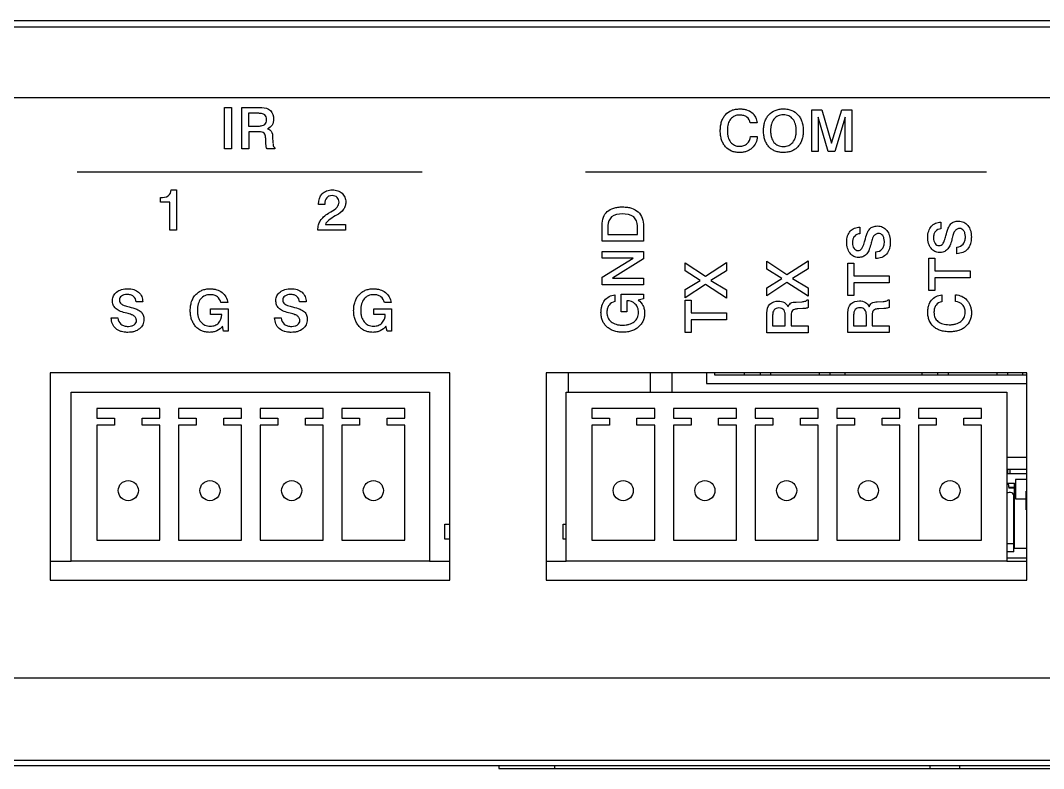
# Model space of a CAD drawing. Header units: inches. Extents: x 0 to 22, y 0 to 17.
# Drawn here: x 16.222 to 17.95, y 8.147 to 9.41 of the extents above; entities that cross this region are included whole.
import ezdxf

# ---------------------------------------------------------------- set-up
doc = ezdxf.new("R2010")
doc.units = ezdxf.units.IN
doc.header["$LTSCALE"] = 1.21
doc.header["$MEASUREMENT"] = 0
doc.layers.get('0').update_dxf_attribs({"linetype": 'CONTINUOUS'})
doc.layers.add('3_ALL_AXES', color=7, linetype='CONTINUOUS')
doc.layers.add('7_ALL_FEATURES', color=7, linetype='CONTINUOUS')

msp = doc.modelspace()

# ---------------------------------------------------------------- linework, layer by layer
at = {"color": 7, "linetype": 'Continuous'}
for p, q in [((14.0199, 9.4098), (19.0399, 9.4098)), ((14.0189, 9.2798), (19.0409, 9.2798)), ((16.2722, 8.8147), (16.2722, 8.4647)), ((16.9472, 8.8147), (16.2722, 8.8147)), ((16.9472, 8.4647), (16.9472, 8.8147)), ((17.9216, 8.8147), (17.1096, 8.8147)), ((17.1096, 8.8147), (17.1096, 8.4647)), ((17.1468, 8.8147), (17.1468, 8.7822)), ((17.2858, 8.7822), (17.2858, 8.8147)), ((17.3219, 8.8147), (17.3219, 8.7822)), ((17.3804, 8.8147), (17.3804, 8.7968)), ((17.3944, 8.8108), (17.3944, 8.8147)), ((17.4448, 8.8108), (17.4448, 8.8147)), ((17.471, 8.8147), (17.471, 8.8108)), ((17.4887, 8.8147), (17.4887, 8.8108)), ((17.571, 8.8147), (17.571, 8.8108)), ((17.5887, 8.8147), (17.5887, 8.8108)), ((17.6149, 8.8108), (17.6149, 8.8147)), ((17.7448, 8.8108), (17.7448, 8.8147)), ((17.771, 8.8147), (17.771, 8.8108)), ((17.7887, 8.8147), (17.7887, 8.8108)), ((17.871, 8.8147), (17.871, 8.8108)), ((17.8887, 8.8147), (17.8887, 8.8108)), ((17.9149, 8.8108), (17.9149, 8.8147)), ((17.9216, 8.4647), (17.9216, 8.8147)), ((17.3804, 8.7968), (17.9216, 8.7968)), ((17.9215, 8.8108), (17.3944, 8.8108)), ((17.8876, 8.6523), (17.9216, 8.6523)), ((17.9216, 8.6444), (17.8889, 8.6444)), ((17.8929, 8.6523), (17.8929, 8.6444)), ((17.8876, 8.6287), (17.9007, 8.6287)), ((17.9007, 8.5184), (17.9007, 8.6287)), ((17.9216, 8.6346), (17.9027, 8.6346)), ((17.9027, 8.6346), (17.9027, 8.6019)), ((17.8909, 8.6219), (17.8912, 8.6208)), ((17.8912, 8.6208), (17.9007, 8.6208)), ((17.8938, 8.6129), (17.8919, 8.6129)), ((17.8998, 8.5125), (17.8998, 8.607)), ((17.9207, 8.6149), (17.9216, 8.6149)), ((17.9207, 8.5834), (17.9207, 8.6149)), ((17.8998, 8.5991), (17.9007, 8.5991)), ((17.9027, 8.6019), (17.9207, 8.6019)), ((17.9207, 8.5834), (17.9216, 8.5834)), ((16.9384, 8.5593), (16.9472, 8.5593)), ((16.9384, 8.5343), (16.9384, 8.5593)), ((17.1384, 8.5593), (17.1435, 8.5593)), ((17.1384, 8.5343), (17.1384, 8.5593)), ((16.9472, 8.5343), (16.9384, 8.5343)), ((17.1435, 8.5343), (17.1384, 8.5343)), ((17.8998, 8.5263), (17.8876, 8.5263)), ((17.8998, 8.5125), (17.8876, 8.5125)), ((17.8876, 8.5023), (17.9216, 8.5023)), ((17.9214, 8.5184), (17.9007, 8.5184)), ((16.2722, 8.4968), (16.3075, 8.4968)), ((16.9127, 8.4968), (16.9472, 8.4968)), ((17.1096, 8.4968), (17.1435, 8.4968)), ((17.8876, 8.4968), (17.9216, 8.4968)), ((16.2722, 8.4647), (16.9472, 8.4647)), ((17.1096, 8.4647), (17.9216, 8.4647)), ((14.5639, 8.2998), (18.4959, 8.2998)), ((14.7444, 8.161), (18.3153, 8.161)), ((14.745, 8.1518), (18.3147, 8.1518)), ((17.0299, 8.1518), (17.0299, 8.1468)), ((17.0299, 8.1468), (18.1019, 8.1468)), ((17.7579, 8.1518), (17.7579, 8.1468))]:
    msp.add_line(p, q, dxfattribs=at)
at = {"color": 9, "linetype": 'Continuous'}
for p, q in [((14.4133, 9.399), (18.6464, 9.399)), ((17.8889, 8.6523), (17.8889, 8.6444)), ((17.8909, 8.6219), (17.9007, 8.6219)), ((17.1239, 8.1518), (17.1239, 8.1468)), ((17.8079, 8.1518), (17.8079, 8.1468))]:
    msp.add_line(p, q, dxfattribs=at)
at = {"color": 2, "linetype": 'Continuous'}
for p, q in [((16.5665, 9.1929), (16.5665, 9.2628)), ((16.5665, 9.2628), (16.5782, 9.2628)), ((16.5782, 9.2628), (16.5782, 9.1929)), ((16.5958, 9.1929), (16.5958, 9.2628)), ((16.5958, 9.2628), (16.6259, 9.2628)), ((16.6259, 9.2628), (16.6296, 9.2627)), ((16.6072, 9.253), (16.6072, 9.2315)), ((16.6242, 9.253), (16.6072, 9.253)), ((17.5582, 9.2587), (17.5751, 9.2587)), ((17.5582, 9.1887), (17.5582, 9.2587)), ((17.569, 9.2465), (17.569, 9.1887)), ((17.5861, 9.1887), (17.569, 9.2465)), ((17.5751, 9.2587), (17.5919, 9.2027)), ((17.5919, 9.2027), (17.609, 9.2587)), ((17.6148, 9.2465), (17.5975, 9.1887)), ((17.609, 9.2587), (17.6259, 9.2587)), ((17.6148, 9.1887), (17.6148, 9.2465)), ((17.6259, 9.2587), (17.6259, 9.1887)), ((16.6072, 9.2315), (16.6239, 9.2315)), ((17.4659, 9.2368), (17.4545, 9.2368)), ((16.6073, 9.2217), (16.6073, 9.1929)), ((16.6249, 9.2217), (16.6073, 9.2217)), ((16.6477, 9.2131), (16.6483, 9.203)), ((17.4549, 9.2138), (17.4662, 9.2138)), ((16.6364, 9.2021), (16.636, 9.2105)), ((16.6512, 9.195), (16.6512, 9.1929)), ((16.5782, 9.1929), (16.5665, 9.1929)), ((16.6073, 9.1929), (16.5958, 9.1929)), ((16.6512, 9.1929), (16.6382, 9.1929)), ((17.569, 9.1887), (17.5582, 9.1887)), ((17.5975, 9.1887), (17.5861, 9.1887)), ((17.6259, 9.1887), (17.6148, 9.1887)), ((16.3175, 9.1545), (16.9003, 9.1545)), ((17.1764, 9.1545), (17.8533, 9.1545)), ((16.4582, 9.1031), (16.4582, 9.111)), ((16.4766, 9.1237), (16.4851, 9.1237)), ((16.4851, 9.1237), (16.4851, 9.0557)), ((16.4742, 9.1031), (16.4582, 9.1031)), ((16.4742, 9.0557), (16.4742, 9.1031)), ((16.7254, 9.0993), (16.7254, 9.0997)), ((16.7359, 9.0993), (16.7254, 9.0993)), ((16.7359, 9.1003), (16.7359, 9.0993)), ((16.7422, 9.0843), (16.7461, 9.0866)), ((16.7554, 9.0808), (16.7535, 9.0798)), ((16.4851, 9.0557), (16.4742, 9.0557)), ((16.771, 9.0557), (16.7241, 9.0557)), ((16.7369, 9.0655), (16.771, 9.0655)), ((16.771, 9.0655), (16.771, 9.0557)), ((17.2042, 9.0371), (17.2042, 9.0641)), ((17.2141, 9.0637), (17.2141, 9.0486)), ((17.2638, 9.0486), (17.2638, 9.0628)), ((17.2741, 9.0622), (17.2741, 9.0371)), ((17.6397, 9.0608), (17.6397, 9.0498)), ((17.7766, 9.0691), (17.7766, 9.0581)), ((17.2141, 9.0486), (17.2638, 9.0486)), ((17.2741, 9.0371), (17.2042, 9.0371)), ((17.6588, 9.0342), (17.658, 9.0311)), ((17.8036, 9.016), (17.8036, 9.0273)), ((17.2042, 9.0199), (17.2741, 9.0199)), ((17.2042, 9.0086), (17.2042, 9.0199)), ((17.2042, 8.9761), (17.2565, 9.0086)), ((17.2565, 9.0086), (17.2042, 9.0086)), ((17.2741, 9.0076), (17.2218, 8.9749)), ((17.2741, 9.0199), (17.2741, 9.0076)), ((17.4824, 9.0035), (17.5164, 8.981)), ((17.4824, 8.99), (17.4824, 9.0035)), ((17.5164, 8.981), (17.5523, 9.0042)), ((17.5523, 9.0042), (17.5523, 8.9904)), ((17.6667, 9.0077), (17.6667, 9.019)), ((17.7561, 9.0084), (17.7664, 9.0084)), ((17.7561, 8.9537), (17.7561, 9.0084)), ((17.7664, 9.0084), (17.7664, 8.9869)), ((17.3445, 9.0003), (17.3786, 8.9778)), ((17.3445, 8.9868), (17.3445, 9.0003)), ((17.3698, 8.971), (17.3445, 8.9868)), ((17.3786, 8.9778), (17.4145, 9.001)), ((17.4145, 8.9872), (17.3879, 8.9708)), ((17.4145, 9.001), (17.4145, 8.9872)), ((17.5077, 8.9742), (17.4824, 8.99)), ((17.5523, 8.9904), (17.5258, 8.974)), ((17.6193, 9.0001), (17.6295, 9.0001)), ((17.6193, 8.9454), (17.6193, 9.0001)), ((17.6295, 9.0001), (17.6295, 8.9786)), ((17.7664, 8.9869), (17.8261, 8.9869)), ((17.8261, 8.9869), (17.8261, 8.9753)), ((17.2042, 8.9637), (17.2042, 8.9761)), ((17.2218, 8.9749), (17.2741, 8.9749)), ((17.2741, 8.9749), (17.2741, 8.9637)), ((17.3445, 8.9554), (17.3698, 8.971)), ((17.3879, 8.9708), (17.4145, 8.9549)), ((17.4824, 8.9586), (17.5077, 8.9742)), ((17.5258, 8.974), (17.5523, 8.9581)), ((17.6295, 8.9786), (17.6892, 8.9786)), ((17.6892, 8.9786), (17.6892, 8.967)), ((17.8261, 8.9753), (17.7664, 8.9753)), ((17.7664, 8.9753), (17.7664, 8.9537)), ((17.2741, 8.9637), (17.2042, 8.9637)), ((17.3787, 8.9639), (17.3445, 8.9417)), ((17.3445, 8.9417), (17.3445, 8.9554)), ((17.4145, 8.9411), (17.3787, 8.9639)), ((17.4145, 8.9549), (17.4145, 8.9411)), ((17.5165, 8.9671), (17.4824, 8.9448)), ((17.4824, 8.9448), (17.4824, 8.9586)), ((17.5523, 8.9443), (17.5165, 8.9671)), ((17.5523, 8.9581), (17.5523, 8.9443)), ((17.6892, 8.967), (17.6295, 8.967)), ((17.6295, 8.967), (17.6295, 8.9454)), ((17.7664, 8.9537), (17.7561, 8.9537)), ((16.4283, 8.9345), (16.4172, 8.9345)), ((16.7043, 8.9345), (16.6932, 8.9345)), ((17.2256, 8.9467), (17.2256, 8.9351)), ((17.2364, 8.9475), (17.2741, 8.9475)), ((17.2364, 8.9176), (17.2364, 8.9475)), ((17.246, 8.9367), (17.246, 8.9176)), ((17.2741, 8.9398), (17.2653, 8.9378)), ((17.2741, 8.9475), (17.2741, 8.9398)), ((17.3445, 8.9377), (17.3548, 8.9377)), ((17.3445, 8.883), (17.3445, 8.9377)), ((17.3548, 8.9377), (17.3548, 8.9162)), ((17.5322, 8.9344), (17.5422, 8.935)), ((17.5503, 8.9379), (17.5523, 8.9379)), ((17.5523, 8.9379), (17.5523, 8.9249)), ((17.6295, 8.9454), (17.6193, 8.9454)), ((17.6691, 8.9347), (17.6791, 8.9354)), ((17.6872, 8.9383), (17.6892, 8.9383)), ((17.6892, 8.9383), (17.6892, 8.9252)), ((17.778, 8.9463), (17.778, 8.9348)), ((17.801, 8.9352), (17.801, 8.9466)), ((16.5428, 8.9131), (16.5428, 8.9228)), ((16.5428, 8.9228), (16.5727, 8.9228)), ((16.5719, 8.9336), (16.5603, 8.9336)), ((16.5727, 8.9228), (16.5727, 8.885)), ((16.8188, 8.9228), (16.8487, 8.9228)), ((16.8188, 8.9131), (16.8188, 8.9228)), ((16.8479, 8.9336), (16.8364, 8.9336)), ((16.8487, 8.9228), (16.8487, 8.885)), ((17.246, 8.9176), (17.2364, 8.9176)), ((17.5431, 8.9232), (17.5347, 8.9228)), ((17.68, 8.9235), (17.6716, 8.9231)), ((16.3751, 8.9075), (16.3864, 8.9075)), ((16.4016, 8.9155), (16.3986, 8.9162)), ((16.562, 8.9131), (16.5428, 8.9131)), ((16.6511, 8.9075), (16.6624, 8.9075)), ((16.6776, 8.9155), (16.6746, 8.9162)), ((16.838, 8.9131), (16.8188, 8.9131)), ((17.3548, 8.9162), (17.4145, 8.9162)), ((17.4145, 8.9046), (17.3548, 8.9046)), ((17.3548, 8.9046), (17.3548, 8.883)), ((17.4145, 8.9162), (17.4145, 8.9046)), ((17.4824, 8.9127), (17.4825, 8.9163)), ((17.4824, 8.8825), (17.4824, 8.9127)), ((17.4922, 8.9109), (17.4922, 8.894)), ((17.5137, 8.894), (17.5137, 8.9106)), ((17.5235, 8.9117), (17.5235, 8.8941)), ((17.6193, 8.913), (17.6194, 8.9167)), ((17.6193, 8.8829), (17.6193, 8.913)), ((17.6291, 8.9112), (17.6291, 8.8943)), ((17.6506, 8.8943), (17.6506, 8.911)), ((17.6604, 8.912), (17.6604, 8.8944)), ((16.565, 8.885), (16.5631, 8.8939)), ((16.5727, 8.885), (16.565, 8.885)), ((16.841, 8.885), (16.8391, 8.8939)), ((16.8487, 8.885), (16.841, 8.885)), ((17.3548, 8.883), (17.3445, 8.883)), ((17.5523, 8.8825), (17.4824, 8.8825)), ((17.4922, 8.894), (17.5137, 8.894)), ((17.5235, 8.8941), (17.5523, 8.8941)), ((17.5523, 8.8941), (17.5523, 8.8825)), ((17.6892, 8.8829), (17.6193, 8.8829)), ((17.6291, 8.8943), (17.6506, 8.8943)), ((17.6604, 8.8944), (17.6892, 8.8944)), ((17.6892, 8.8944), (17.6892, 8.8829))]:
    msp.add_line(p, q, dxfattribs=at)
msp.add_arc((17.9226, 9.0096), 0.1312, 165.4772, 166.8655, dxfattribs=at)
at = {"color": 7, "linetype": 'Continuous'}
for centre, radius, start, end in [((18.0571, 8.6488), 0.1683, 186.8529, 189.1906), ((17.8919, 8.607), 0.00591, 90, 137.0956), ((17.8938, 8.607), 0.00591, 0, 90)]:
    msp.add_arc(centre, radius, start, end, dxfattribs=at)
at = {"color": 2, "linetype": 'Continuous'}
for points, knots in [([(16.6296, 9.2627), (16.6347, 9.2627), (16.646, 9.2596), (16.6493, 9.2483), (16.6493, 9.2433)], [0, 0, 0, 0, 0.503546, 1, 1, 1, 1]), ([(16.6239, 9.2315), (16.626, 9.2315), (16.6296, 9.2318), (16.6345, 9.2336), (16.6372, 9.2376), (16.6377, 9.2423), (16.6372, 9.247), (16.6346, 9.251), (16.6298, 9.2528), (16.6262, 9.253), (16.6242, 9.253)], [0, 0, 0, 0, 0.158815, 0.275344, 0.379153, 0.505382, 0.628621, 0.729987, 0.844271, 1, 1, 1, 1]), ([(17.404, 9.2269), (17.4041, 9.2286), (17.4044, 9.2327), (17.4058, 9.239), (17.4086, 9.2454), (17.4136, 9.2526), (17.4211, 9.2578), (17.4298, 9.2601), (17.4365, 9.2606), (17.4428, 9.2602), (17.4499, 9.2587), (17.4607, 9.2534), (17.4654, 9.2432), (17.4659, 9.2368)], [0, 0, 0, 0, 0.052649, 0.131955, 0.205169, 0.275266, 0.411163, 0.483178, 0.561949, 0.626098, 0.684969, 0.792982, 1, 1, 1, 1]), ([(17.4545, 9.2368), (17.4539, 9.2405), (17.4508, 9.2462), (17.4433, 9.2496), (17.4375, 9.2503), (17.4321, 9.2498), (17.4265, 9.2482), (17.4205, 9.2435), (17.4172, 9.2364), (17.416, 9.2298), (17.4157, 9.2241), (17.4159, 9.2194), (17.4163, 9.2168), (17.4164, 9.2161)], [0, 0, 0, 0, 0.161615, 0.246813, 0.344697, 0.412593, 0.474861, 0.594464, 0.725637, 0.80077, 0.884613, 0.96937, 1, 1, 1, 1]), ([(17.509, 9.1868), (17.507, 9.1869), (17.5028, 9.1873), (17.4965, 9.189), (17.4906, 9.1921), (17.4857, 9.1965), (17.4817, 9.2019), (17.4789, 9.2084), (17.4772, 9.2157), (17.4768, 9.2236), (17.4772, 9.2315), (17.4789, 9.2389), (17.4817, 9.2453), (17.4869, 9.2525), (17.4945, 9.2577), (17.5033, 9.2601), (17.508, 9.2605), (17.5105, 9.2605)], [0, 0, 0, 0, 0.053414, 0.114742, 0.17324, 0.231894, 0.291759, 0.353738, 0.420369, 0.493701, 0.567034, 0.633665, 0.695644, 0.755509, 0.871899, 0.933267, 1, 1, 1, 1]), ([(17.5105, 9.2504), (17.5089, 9.2504), (17.5057, 9.2501), (17.5, 9.2483), (17.4938, 9.2435), (17.4903, 9.2362), (17.489, 9.2294), (17.4887, 9.2236), (17.489, 9.2179), (17.4903, 9.211), (17.4938, 9.2038), (17.5, 9.1989), (17.5058, 9.1972), (17.5092, 9.1969), (17.5111, 9.1969), (17.5115, 9.1969)], [0, 0, 0, 0, 0.061834, 0.118968, 0.228718, 0.349358, 0.417818, 0.493882, 0.569724, 0.638053, 0.758779, 0.869124, 0.92601, 0.98771, 1, 1, 1, 1]), ([(17.5105, 9.2605), (17.513, 9.2605), (17.5177, 9.2601), (17.5265, 9.2577), (17.534, 9.2525), (17.5392, 9.2453), (17.542, 9.2389), (17.5437, 9.2315), (17.5442, 9.2236), (17.5437, 9.2157), (17.542, 9.2084), (17.5392, 9.202), (17.5352, 9.1965), (17.5303, 9.1921), (17.5244, 9.189), (17.5177, 9.1872), (17.5125, 9.1868), (17.5095, 9.1868), (17.509, 9.1868)], [0, 0, 0, 0, 0.064885, 0.124595, 0.238138, 0.296511, 0.35691, 0.421781, 0.493123, 0.564465, 0.629337, 0.689736, 0.748108, 0.805387, 0.862391, 0.922058, 0.986981, 1, 1, 1, 1]), ([(17.5115, 9.1969), (17.5127, 9.197), (17.5155, 9.1973), (17.521, 9.1989), (17.5271, 9.2038), (17.5306, 9.211), (17.5319, 9.2179), (17.5322, 9.2236), (17.5319, 9.2294), (17.5306, 9.2362), (17.5272, 9.2435), (17.521, 9.2483), (17.5152, 9.2501), (17.5121, 9.2504), (17.5105, 9.2504)], [0, 0, 0, 0, 0.05045, 0.108614, 0.221683, 0.345611, 0.415727, 0.493561, 0.57162, 0.641854, 0.765583, 0.878014, 0.936573, 1, 1, 1, 1]), ([(16.6493, 9.2433), (16.6493, 9.2398), (16.6479, 9.2328), (16.6423, 9.2282), (16.6393, 9.2271)], [0, 0, 0, 0, 0.522705, 1, 1, 1, 1]), ([(16.636, 9.2105), (16.6359, 9.2124), (16.6356, 9.2155), (16.6336, 9.2198), (16.6295, 9.2215), (16.6266, 9.2217), (16.6249, 9.2217)], [0, 0, 0, 0, 0.311177, 0.522919, 0.72534, 1, 1, 1, 1]), ([(16.6393, 9.2271), (16.6417, 9.2263), (16.6472, 9.2228), (16.6475, 9.2163), (16.6477, 9.2131)], [0, 0, 0, 0, 0.432163, 1, 1, 1, 1]), ([(17.4662, 9.2138), (17.4661, 9.2101), (17.4646, 9.2028), (17.4589, 9.1953), (17.453, 9.1909), (17.4478, 9.1885), (17.4421, 9.1871), (17.4358, 9.1866), (17.4292, 9.1872), (17.4207, 9.1896), (17.4135, 9.1948), (17.4085, 9.202), (17.4058, 9.2084), (17.4042, 9.2157), (17.4038, 9.222), (17.4039, 9.2258), (17.404, 9.2269)], [0, 0, 0, 0, 0.106985, 0.211091, 0.26509, 0.318961, 0.374803, 0.434516, 0.50323, 0.566584, 0.688292, 0.751737, 0.817919, 0.889387, 0.968181, 1, 1, 1, 1]), ([(17.4164, 9.2161), (17.4166, 9.215), (17.4176, 9.2109), (17.4206, 9.2043), (17.4265, 9.1993), (17.4321, 9.1976), (17.4363, 9.1972), (17.4402, 9.1975), (17.4446, 9.1986), (17.4515, 9.2026), (17.4545, 9.2094), (17.4549, 9.2138)], [0, 0, 0, 0, 0.056246, 0.222098, 0.371262, 0.446341, 0.527063, 0.591717, 0.652159, 0.768116, 1, 1, 1, 1]), ([(16.6382, 9.1929), (16.6376, 9.1939), (16.6366, 9.197), (16.6365, 9.2001), (16.6364, 9.2021)], [0, 0, 0, 0, 0.365917, 1, 1, 1, 1]), ([(16.6483, 9.2029), (16.6483, 9.202), (16.6486, 9.1992), (16.6495, 9.1959), (16.6512, 9.195)], [0, 0, 0, 0, 0.344063, 1, 1, 1, 1]), ([(16.4582, 9.111), (16.4628, 9.111), (16.4722, 9.1113), (16.4761, 9.12), (16.4766, 9.1237)], [0, 0, 0, 0, 0.552285, 1, 1, 1, 1]), ([(16.7254, 9.0997), (16.7254, 9.106), (16.7281, 9.116), (16.7376, 9.1219), (16.7437, 9.1234), (16.7486, 9.1238), (16.7534, 9.1235), (16.7592, 9.1221), (16.7653, 9.1185), (16.7703, 9.1115), (16.7712, 9.1059), (16.7712, 9.103)], [0, 0, 0, 0, 0.260547, 0.383099, 0.449277, 0.522007, 0.589326, 0.651494, 0.768112, 0.880655, 1, 1, 1, 1]), ([(16.7416, 9.1125), (16.7407, 9.1119), (16.7371, 9.1089), (16.7359, 9.1039), (16.7359, 9.1003)], [0, 0, 0, 0, 0.229783, 1, 1, 1, 1]), ([(16.7461, 9.0866), (16.7499, 9.0888), (16.7562, 9.0928), (16.7605, 9.1014), (16.7594, 9.1075), (16.7568, 9.1112), (16.7529, 9.1137), (16.748, 9.1144), (16.7441, 9.1138), (16.7421, 9.1128), (16.7416, 9.1125)], [0, 0, 0, 0, 0.280222, 0.469913, 0.566979, 0.65953, 0.753951, 0.855977, 0.966183, 1, 1, 1, 1]), ([(16.7712, 9.103), (16.7712, 9.1008), (16.7706, 9.0966), (16.7663, 9.0879), (16.76, 9.0835), (16.7554, 9.0808)], [0, 0, 0, 0, 0.2273, 0.44875, 1, 1, 1, 1]), ([(17.2042, 9.0641), (17.2042, 9.0687), (17.2052, 9.0773), (17.2124, 9.0882), (17.2221, 9.0929), (17.2311, 9.0947), (17.2389, 9.0951), (17.2467, 9.0946), (17.2558, 9.0927), (17.2656, 9.0874), (17.273, 9.0759), (17.2741, 9.0669), (17.2741, 9.0622)], [0, 0, 0, 0, 0.126985, 0.235371, 0.349976, 0.416944, 0.49268, 0.567172, 0.634019, 0.752784, 0.867895, 1, 1, 1, 1]), ([(16.7241, 9.056), (16.7241, 9.0588), (16.7247, 9.0644), (16.7279, 9.0722), (16.7341, 9.0788), (16.7392, 9.0824), (16.7422, 9.0843)], [0, 0, 0, 0, 0.244069, 0.464845, 0.704161, 1, 1, 1, 1]), ([(16.7535, 9.0798), (16.7495, 9.0774), (16.7434, 9.0736), (16.7378, 9.0681), (16.7369, 9.0655)], [0, 0, 0, 0, 0.629661, 1, 1, 1, 1]), ([(17.2383, 9.0831), (17.2321, 9.0831), (17.219, 9.0815), (17.2141, 9.0689), (17.2141, 9.0637)], [0, 0, 0, 0, 0.542937, 1, 1, 1, 1]), ([(17.2638, 9.0628), (17.2638, 9.0684), (17.2591, 9.082), (17.245, 9.0831), (17.2383, 9.0831)], [0, 0, 0, 0, 0.454049, 1, 1, 1, 1]), ([(17.6175, 9.0357), (17.6175, 9.0392), (17.6182, 9.0458), (17.6229, 9.0543), (17.6304, 9.0598), (17.6366, 9.0608), (17.6397, 9.0608)], [0, 0, 0, 0, 0.276392, 0.51978, 0.751925, 1, 1, 1, 1]), ([(17.648, 9.0379), (17.6491, 9.0422), (17.6511, 9.0492), (17.6554, 9.058), (17.662, 9.0622), (17.6683, 9.063), (17.6738, 9.0625), (17.6796, 9.0607), (17.6858, 9.0556), (17.6894, 9.0483), (17.6908, 9.0414), (17.6912, 9.0356), (17.6908, 9.0301), (17.6902, 9.0266), (17.6898, 9.0252)], [0, 0, 0, 0, 0.156605, 0.257236, 0.333426, 0.419511, 0.474683, 0.526546, 0.630814, 0.744581, 0.807302, 0.876017, 0.94806, 1, 1, 1, 1]), ([(17.7543, 9.044), (17.7543, 9.0474), (17.7551, 9.0541), (17.7598, 9.0626), (17.7673, 9.0681), (17.7735, 9.0691), (17.7766, 9.0691)], [0, 0, 0, 0, 0.276438, 0.519899, 0.752042, 1, 1, 1, 1]), ([(17.7766, 9.0581), (17.7732, 9.0579), (17.7677, 9.0554), (17.7644, 9.0486), (17.7637, 9.043), (17.7643, 9.0376), (17.7663, 9.0333), (17.7693, 9.0303), (17.7722, 9.0296), (17.7737, 9.0297), (17.774, 9.0297)], [0, 0, 0, 0, 0.255884, 0.390095, 0.544826, 0.674033, 0.787607, 0.887237, 0.979548, 1, 1, 1, 1]), ([(17.7849, 9.0462), (17.786, 9.0505), (17.788, 9.0575), (17.7923, 9.0663), (17.7989, 9.0705), (17.8052, 9.0713), (17.8107, 9.0708), (17.8165, 9.069), (17.8226, 9.0639), (17.8263, 9.0566), (17.8277, 9.0497), (17.828, 9.0439), (17.8277, 9.0384), (17.8271, 9.0349), (17.8267, 9.0335)], [0, 0, 0, 0, 0.156553, 0.25722, 0.333362, 0.419435, 0.474691, 0.526589, 0.630816, 0.744603, 0.807332, 0.876041, 0.948073, 1, 1, 1, 1]), ([(17.8074, 9.0585), (17.807, 9.0585), (17.8058, 9.0583), (17.804, 9.0575), (17.8021, 9.0563), (17.7997, 9.0542), (17.7975, 9.0494), (17.7963, 9.0452), (17.7956, 9.0425)], [0, 0, 0, 0, 0.063195, 0.164802, 0.272732, 0.378462, 0.616911, 1, 1, 1, 1]), ([(17.8036, 9.0273), (17.8075, 9.0275), (17.8138, 9.0303), (17.8169, 9.0369), (17.8178, 9.0413), (17.818, 9.0455), (17.8175, 9.0503), (17.8154, 9.0547), (17.8121, 9.0579), (17.8091, 9.0586), (17.8076, 9.0585), (17.8074, 9.0585)], [0, 0, 0, 0, 0.265156, 0.404089, 0.481501, 0.566736, 0.691042, 0.801309, 0.899118, 0.98984, 1, 1, 1, 1]), ([(17.6397, 9.0498), (17.6363, 9.0496), (17.6308, 9.0471), (17.6275, 9.0403), (17.6268, 9.0347), (17.6274, 9.0293), (17.6294, 9.025), (17.6324, 9.022), (17.6353, 9.0214), (17.6369, 9.0214), (17.6372, 9.0214)], [0, 0, 0, 0, 0.255701, 0.390063, 0.544772, 0.673923, 0.787449, 0.887254, 0.979566, 1, 1, 1, 1]), ([(17.6372, 9.0214), (17.6381, 9.0215), (17.6403, 9.0221), (17.6435, 9.0249), (17.6459, 9.0305), (17.6473, 9.0351), (17.648, 9.0379)], [0, 0, 0, 0, 0.137578, 0.316283, 0.580678, 1, 1, 1, 1]), ([(17.6706, 9.0502), (17.6701, 9.0502), (17.669, 9.05), (17.6672, 9.0492), (17.6653, 9.048), (17.6628, 9.0459), (17.6606, 9.0411), (17.6594, 9.0369), (17.6588, 9.0342)], [0, 0, 0, 0, 0.063366, 0.164578, 0.272895, 0.378368, 0.616912, 1, 1, 1, 1]), ([(17.6667, 9.019), (17.6706, 9.0193), (17.6769, 9.022), (17.68, 9.0286), (17.6809, 9.033), (17.6812, 9.0372), (17.6807, 9.042), (17.6785, 9.0465), (17.6752, 9.0496), (17.6722, 9.0503), (17.6707, 9.0503), (17.6706, 9.0502)], [0, 0, 0, 0, 0.26535, 0.404322, 0.481703, 0.566914, 0.691217, 0.801649, 0.899248, 0.98981, 1, 1, 1, 1]), ([(17.7949, 9.0394), (17.794, 9.036), (17.7921, 9.0301), (17.7877, 9.0228), (17.7813, 9.0186), (17.7751, 9.0178), (17.7699, 9.0183), (17.7647, 9.0201), (17.7591, 9.025), (17.755, 9.0337), (17.7543, 9.0404), (17.7543, 9.044)], [0, 0, 0, 0, 0.153732, 0.267978, 0.365048, 0.472958, 0.53377, 0.591616, 0.71099, 0.844955, 1, 1, 1, 1]), ([(17.774, 9.0297), (17.775, 9.0298), (17.7772, 9.0304), (17.7804, 9.0331), (17.7828, 9.0388), (17.7841, 9.0434), (17.7849, 9.0462)], [0, 0, 0, 0, 0.137582, 0.316648, 0.580711, 1, 1, 1, 1]), ([(17.658, 9.0311), (17.6571, 9.0277), (17.6552, 9.0218), (17.6509, 9.0145), (17.6445, 9.0103), (17.6382, 9.0095), (17.633, 9.01), (17.6278, 9.0118), (17.6223, 9.0167), (17.6181, 9.0254), (17.6175, 9.0321), (17.6175, 9.0357)], [0, 0, 0, 0, 0.153699, 0.26789, 0.36498, 0.47306, 0.533845, 0.591651, 0.711136, 0.84498, 1, 1, 1, 1]), ([(17.6898, 9.0252), (17.6897, 9.0248), (17.6887, 9.0213), (17.684, 9.0118), (17.6733, 9.008), (17.6667, 9.0077)], [0, 0, 0, 0, 0.036241, 0.35869, 1, 1, 1, 1]), ([(17.8267, 9.0335), (17.8266, 9.0331), (17.8256, 9.0296), (17.8208, 9.0201), (17.8102, 9.0163), (17.8036, 9.016)], [0, 0, 0, 0, 0.03624, 0.358547, 1, 1, 1, 1]), ([(16.3986, 8.9162), (16.3951, 8.9171), (16.3893, 8.919), (16.3819, 8.9234), (16.3778, 8.9298), (16.3769, 8.936), (16.3774, 8.9412), (16.3792, 8.9464), (16.3842, 8.952), (16.3928, 8.9561), (16.3996, 8.9568), (16.4031, 8.9568)], [0, 0, 0, 0, 0.15377, 0.267949, 0.365046, 0.473062, 0.533791, 0.591591, 0.710995, 0.844916, 1, 1, 1, 1]), ([(16.4031, 8.9568), (16.4066, 8.9568), (16.4132, 8.956), (16.4217, 8.9514), (16.4273, 8.9438), (16.4282, 8.9377), (16.4283, 8.9345)], [0, 0, 0, 0, 0.276279, 0.519953, 0.751981, 1, 1, 1, 1]), ([(16.516, 8.9447), (16.5165, 8.9454), (16.5185, 8.9478), (16.5224, 8.9513), (16.5282, 8.9545), (16.5348, 8.9564), (16.5415, 8.9569), (16.5478, 8.9565), (16.5549, 8.9551), (16.5658, 8.9499), (16.571, 8.94), (16.5719, 8.9336)], [0, 0, 0, 0, 0.037915, 0.130685, 0.221937, 0.316322, 0.418074, 0.503088, 0.581309, 0.724846, 1, 1, 1, 1]), ([(16.6746, 8.9162), (16.6711, 8.9171), (16.6653, 8.919), (16.6579, 8.9234), (16.6538, 8.9298), (16.6529, 8.936), (16.6534, 8.9412), (16.6552, 8.9464), (16.6602, 8.952), (16.6688, 8.9561), (16.6755, 8.9568), (16.6791, 8.9568)], [0, 0, 0, 0, 0.15367, 0.267875, 0.365011, 0.473071, 0.533823, 0.591638, 0.711249, 0.845048, 1, 1, 1, 1]), ([(16.6791, 8.9568), (16.6826, 8.9568), (16.6892, 8.956), (16.6977, 8.9514), (16.7033, 8.9438), (16.7042, 8.9377), (16.7043, 8.9345)], [0, 0, 0, 0, 0.27659, 0.51983, 0.751994, 1, 1, 1, 1]), ([(16.792, 8.9447), (16.7925, 8.9454), (16.7945, 8.9478), (16.7984, 8.9513), (16.8042, 8.9545), (16.8108, 8.9564), (16.8175, 8.9569), (16.8238, 8.9565), (16.8309, 8.9551), (16.8418, 8.9499), (16.847, 8.94), (16.8479, 8.9336)], [0, 0, 0, 0, 0.037925, 0.13064, 0.221889, 0.31627, 0.417947, 0.502971, 0.581219, 0.724917, 1, 1, 1, 1]), ([(16.4172, 8.9345), (16.417, 8.9379), (16.4145, 8.9434), (16.4077, 8.9467), (16.4021, 8.9474), (16.3967, 8.9468), (16.3924, 8.9448), (16.3895, 8.9418), (16.3888, 8.9389), (16.3888, 8.9374), (16.3889, 8.9371)], [0, 0, 0, 0, 0.255828, 0.390189, 0.544765, 0.673873, 0.787507, 0.887219, 0.979576, 1, 1, 1, 1]), ([(16.3889, 8.9371), (16.3889, 8.9361), (16.3895, 8.9339), (16.3923, 8.9307), (16.3979, 8.9283), (16.4025, 8.927), (16.4053, 8.9262)], [0, 0, 0, 0, 0.137466, 0.316069, 0.580527, 1, 1, 1, 1]), ([(16.5631, 8.8939), (16.5606, 8.8906), (16.5557, 8.8863), (16.5476, 8.8836), (16.541, 8.883), (16.5343, 8.8836), (16.5279, 8.8855), (16.5222, 8.8887), (16.5174, 8.8932), (16.5134, 8.8987), (16.5106, 8.9051), (16.5089, 8.9123), (16.5084, 8.92), (16.5089, 8.9277), (16.5106, 8.935), (16.5131, 8.9406), (16.5151, 8.9436), (16.516, 8.9447)], [0, 0, 0, 0, 0.115952, 0.174675, 0.237039, 0.30205, 0.363024, 0.422825, 0.484481, 0.547633, 0.611958, 0.679939, 0.753679, 0.828722, 0.897481, 0.962124, 1, 1, 1, 1]), ([(16.5603, 8.9336), (16.5596, 8.9373), (16.5563, 8.9428), (16.549, 8.9463), (16.5432, 8.9469), (16.5378, 8.9465), (16.5319, 8.9448), (16.5256, 8.9401), (16.5221, 8.9328), (16.5208, 8.926), (16.5205, 8.9202), (16.5207, 8.9152), (16.5213, 8.9122), (16.5215, 8.9112)], [0, 0, 0, 0, 0.158842, 0.24068, 0.331097, 0.400236, 0.463659, 0.584899, 0.716084, 0.790694, 0.873774, 0.95557, 1, 1, 1, 1]), ([(16.6932, 8.9345), (16.693, 8.9379), (16.6905, 8.9434), (16.6837, 8.9467), (16.6781, 8.9474), (16.6727, 8.9468), (16.6684, 8.9448), (16.6655, 8.9418), (16.6648, 8.9389), (16.6648, 8.9374), (16.6649, 8.9371)], [0, 0, 0, 0, 0.255646, 0.390025, 0.54487, 0.674085, 0.787589, 0.887203, 0.979577, 1, 1, 1, 1]), ([(16.6649, 8.9371), (16.6649, 8.9361), (16.6655, 8.9339), (16.6683, 8.9307), (16.6739, 8.9283), (16.6785, 8.927), (16.6813, 8.9262)], [0, 0, 0, 0, 0.13751, 0.316512, 0.580743, 1, 1, 1, 1]), ([(16.8391, 8.8939), (16.8366, 8.8906), (16.8317, 8.8863), (16.8236, 8.8836), (16.817, 8.883), (16.8103, 8.8836), (16.8039, 8.8855), (16.7983, 8.8887), (16.7934, 8.8932), (16.7895, 8.8987), (16.7866, 8.9051), (16.7849, 8.9123), (16.7844, 8.92), (16.7849, 8.9277), (16.7866, 8.935), (16.7891, 8.9406), (16.7911, 8.9436), (16.792, 8.9447)], [0, 0, 0, 0, 0.116042, 0.17467, 0.237125, 0.302076, 0.363038, 0.422828, 0.484439, 0.547597, 0.611936, 0.679923, 0.75366, 0.828698, 0.897463, 0.962119, 1, 1, 1, 1]), ([(16.8364, 8.9336), (16.8356, 8.9373), (16.8323, 8.9428), (16.825, 8.9463), (16.8192, 8.9469), (16.8138, 8.9465), (16.8079, 8.9448), (16.8016, 8.9401), (16.7981, 8.9328), (16.7968, 8.926), (16.7965, 8.9202), (16.7967, 8.9152), (16.7973, 8.9122), (16.7975, 8.9112)], [0, 0, 0, 0, 0.158939, 0.240648, 0.331204, 0.400338, 0.46374, 0.584846, 0.716072, 0.790693, 0.873774, 0.955568, 1, 1, 1, 1]), ([(17.2145, 8.8907), (17.2138, 8.8913), (17.2114, 8.8932), (17.2078, 8.8972), (17.2046, 8.903), (17.2027, 8.9096), (17.2022, 8.9163), (17.2026, 8.9225), (17.2041, 8.9297), (17.2092, 8.9406), (17.2192, 8.9458), (17.2256, 8.9467)], [0, 0, 0, 0, 0.037925, 0.130634, 0.221891, 0.316295, 0.418015, 0.502985, 0.581215, 0.724906, 1, 1, 1, 1]), ([(17.2256, 8.9351), (17.2219, 8.9343), (17.2164, 8.9311), (17.2129, 8.9237), (17.2122, 8.9179), (17.2126, 8.9126), (17.2143, 8.9067), (17.2191, 8.9004), (17.2264, 8.8969), (17.2332, 8.8955), (17.2389, 8.8952), (17.2439, 8.8955), (17.2469, 8.896), (17.2479, 8.8963)], [0, 0, 0, 0, 0.158866, 0.240732, 0.331173, 0.400341, 0.463757, 0.58494, 0.716058, 0.79065, 0.873756, 0.955554, 1, 1, 1, 1]), ([(17.2653, 8.9378), (17.2686, 8.9354), (17.2729, 8.9304), (17.2756, 8.9224), (17.2762, 8.9158), (17.2756, 8.9091), (17.2737, 8.9027), (17.2704, 8.897), (17.2659, 8.8922), (17.2605, 8.8882), (17.2541, 8.8854), (17.2469, 8.8837), (17.2392, 8.8832), (17.2314, 8.8837), (17.2242, 8.8854), (17.2186, 8.8879), (17.2155, 8.8899), (17.2145, 8.8907)], [0, 0, 0, 0, 0.115999, 0.174604, 0.237064, 0.302034, 0.362973, 0.422725, 0.4843, 0.547484, 0.61184, 0.679851, 0.753627, 0.828671, 0.897444, 0.962113, 1, 1, 1, 1]), ([(17.2479, 8.8963), (17.2486, 8.8964), (17.2524, 8.8974), (17.2587, 8.9005), (17.2635, 8.9066), (17.2653, 8.9124), (17.2657, 8.9169), (17.2654, 8.9212), (17.2641, 8.9261), (17.2592, 8.9338), (17.2511, 8.9365), (17.246, 8.9367)], [0, 0, 0, 0, 0.035358, 0.193275, 0.33819, 0.412215, 0.492074, 0.560285, 0.623696, 0.745418, 1, 1, 1, 1]), ([(17.4825, 8.9163), (17.4825, 8.9215), (17.4856, 8.9328), (17.4969, 8.9361), (17.5019, 8.9361)], [0, 0, 0, 0, 0.503583, 1, 1, 1, 1]), ([(17.5019, 8.9361), (17.5054, 8.9361), (17.5124, 8.9347), (17.517, 8.9291), (17.5182, 8.9261)], [0, 0, 0, 0, 0.522352, 1, 1, 1, 1]), ([(17.5182, 8.9261), (17.5189, 8.9285), (17.5225, 8.9339), (17.5289, 8.9343), (17.5322, 8.9344)], [0, 0, 0, 0, 0.432073, 1, 1, 1, 1]), ([(17.5423, 8.935), (17.5433, 8.9351), (17.546, 8.9353), (17.5494, 8.9363), (17.5503, 8.9379)], [0, 0, 0, 0, 0.344185, 1, 1, 1, 1]), ([(17.6194, 8.9167), (17.6194, 8.9218), (17.6225, 8.9331), (17.6338, 8.9364), (17.6388, 8.9364)], [0, 0, 0, 0, 0.503509, 1, 1, 1, 1]), ([(17.6388, 8.9364), (17.6423, 8.9364), (17.6493, 8.935), (17.6539, 8.9294), (17.6551, 8.9264)], [0, 0, 0, 0, 0.522977, 1, 1, 1, 1]), ([(17.6551, 8.9264), (17.6558, 8.9288), (17.6594, 8.9342), (17.6658, 8.9346), (17.6691, 8.9347)], [0, 0, 0, 0, 0.431818, 1, 1, 1, 1]), ([(17.6792, 8.9354), (17.6802, 8.9354), (17.6829, 8.9356), (17.6863, 8.9366), (17.6872, 8.9383)], [0, 0, 0, 0, 0.344185, 1, 1, 1, 1]), ([(17.7879, 8.8843), (17.7862, 8.8844), (17.7821, 8.8848), (17.7758, 8.8861), (17.7694, 8.8889), (17.7622, 8.8939), (17.757, 8.9014), (17.7547, 8.9101), (17.7542, 8.9168), (17.7546, 8.9231), (17.7561, 8.9302), (17.7614, 8.941), (17.7716, 8.9457), (17.778, 8.9463)], [0, 0, 0, 0, 0.052644, 0.131952, 0.205179, 0.275284, 0.41113, 0.483153, 0.561896, 0.626077, 0.684944, 0.792812, 1, 1, 1, 1]), ([(17.778, 8.9348), (17.7743, 8.9342), (17.7686, 8.9311), (17.7657, 8.9247), (17.7649, 8.9206), (17.7647, 8.9167), (17.765, 8.9124), (17.7666, 8.9068), (17.7713, 8.9008), (17.7784, 8.8975), (17.785, 8.8963), (17.7907, 8.896), (17.7954, 8.8962), (17.798, 8.8966), (17.7987, 8.8968)], [0, 0, 0, 0, 0.161641, 0.246815, 0.293727, 0.344918, 0.412844, 0.475085, 0.59452, 0.725742, 0.800828, 0.884632, 0.969391, 1, 1, 1, 1]), ([(17.801, 8.9466), (17.8047, 8.9464), (17.8121, 8.9449), (17.8195, 8.9392), (17.8239, 8.9333), (17.8263, 8.9282), (17.8277, 8.9225), (17.8282, 8.9161), (17.8277, 8.9095), (17.8253, 8.901), (17.82, 8.8938), (17.8129, 8.8888), (17.8064, 8.8861), (17.7991, 8.8845), (17.7928, 8.8842), (17.789, 8.8842), (17.7879, 8.8843)], [0, 0, 0, 0, 0.106894, 0.211025, 0.265008, 0.318893, 0.374755, 0.434456, 0.503187, 0.566554, 0.688259, 0.751689, 0.817857, 0.889337, 0.968176, 1, 1, 1, 1]), ([(17.7987, 8.8968), (17.7998, 8.8969), (17.8039, 8.8979), (17.8105, 8.9009), (17.8155, 8.9068), (17.8173, 8.9124), (17.8176, 8.9166), (17.8174, 8.9205), (17.8162, 8.925), (17.8123, 8.9319), (17.8054, 8.9348), (17.801, 8.9352)], [0, 0, 0, 0, 0.056223, 0.222138, 0.37125, 0.446347, 0.527083, 0.591738, 0.652199, 0.76822, 1, 1, 1, 1]), ([(16.4053, 8.9262), (16.4097, 8.9251), (16.4167, 8.9231), (16.4255, 8.9188), (16.4296, 8.9122), (16.4304, 8.9059), (16.4299, 8.9004), (16.4281, 8.8947), (16.423, 8.8885), (16.4157, 8.8848), (16.4088, 8.8834), (16.403, 8.8831), (16.3975, 8.8834), (16.394, 8.8841), (16.3926, 8.8844)], [0, 0, 0, 0, 0.156588, 0.257282, 0.333401, 0.419505, 0.474716, 0.52659, 0.630738, 0.744564, 0.807269, 0.875933, 0.948026, 1, 1, 1, 1]), ([(16.6813, 8.9262), (16.6857, 8.9251), (16.6927, 8.9231), (16.7014, 8.9188), (16.7056, 8.9122), (16.7064, 8.9059), (16.7059, 8.9004), (16.7041, 8.8946), (16.699, 8.8885), (16.6917, 8.8848), (16.6848, 8.8834), (16.679, 8.8831), (16.6735, 8.8834), (16.6701, 8.8841), (16.6686, 8.8844)], [0, 0, 0, 0, 0.15659, 0.257177, 0.333381, 0.419499, 0.474715, 0.52659, 0.630874, 0.744609, 0.807351, 0.876113, 0.948099, 1, 1, 1, 1]), ([(17.5137, 8.9106), (17.5137, 8.9128), (17.5135, 8.9164), (17.5116, 8.9213), (17.5076, 8.924), (17.5029, 8.9245), (17.4982, 8.924), (17.4943, 8.9213), (17.4924, 8.9166), (17.4922, 8.913), (17.4922, 8.9109)], [0, 0, 0, 0, 0.158924, 0.275606, 0.379315, 0.505398, 0.628674, 0.729907, 0.844199, 1, 1, 1, 1]), ([(17.5347, 8.9228), (17.5328, 8.9227), (17.5297, 8.9224), (17.5255, 8.9203), (17.5237, 8.9163), (17.5235, 8.9134), (17.5235, 8.9117)], [0, 0, 0, 0, 0.311259, 0.523178, 0.725276, 1, 1, 1, 1]), ([(17.5523, 8.9249), (17.5513, 8.9244), (17.5482, 8.9234), (17.5451, 8.9233), (17.5431, 8.9232)], [0, 0, 0, 0, 0.366069, 1, 1, 1, 1]), ([(17.6506, 8.911), (17.6506, 8.9131), (17.6504, 8.9167), (17.6485, 8.9216), (17.6445, 8.9243), (17.6398, 8.9248), (17.6351, 8.9243), (17.6311, 8.9217), (17.6293, 8.9169), (17.6291, 8.9133), (17.6291, 8.9112)], [0, 0, 0, 0, 0.158843, 0.27535, 0.379064, 0.505406, 0.628562, 0.730113, 0.844248, 1, 1, 1, 1]), ([(17.6716, 8.9231), (17.6697, 8.923), (17.6666, 8.9227), (17.6624, 8.9207), (17.6606, 8.9166), (17.6604, 8.9137), (17.6604, 8.912)], [0, 0, 0, 0, 0.311012, 0.52269, 0.72516, 1, 1, 1, 1]), ([(17.6892, 8.9252), (17.6882, 8.9247), (17.6851, 8.9237), (17.682, 8.9236), (17.68, 8.9235)], [0, 0, 0, 0, 0.366069, 1, 1, 1, 1]), ([(16.3926, 8.8844), (16.3923, 8.8845), (16.3887, 8.8856), (16.3792, 8.8903), (16.3754, 8.9009), (16.3751, 8.9075)], [0, 0, 0, 0, 0.036264, 0.358786, 1, 1, 1, 1]), ([(16.3864, 8.9075), (16.3867, 8.9036), (16.3895, 8.8973), (16.3961, 8.8942), (16.4004, 8.8933), (16.4046, 8.8931), (16.4094, 8.8936), (16.4139, 8.8958), (16.417, 8.899), (16.4178, 8.902), (16.4177, 8.9035), (16.4177, 8.9037)], [0, 0, 0, 0, 0.265136, 0.404151, 0.481547, 0.566842, 0.69102, 0.801281, 0.899107, 0.989844, 1, 1, 1, 1]), ([(16.4177, 8.9037), (16.4176, 8.9041), (16.4174, 8.9053), (16.4167, 8.9071), (16.4155, 8.909), (16.4133, 8.9114), (16.4085, 8.9136), (16.4043, 8.9148), (16.4016, 8.9155)], [0, 0, 0, 0, 0.06315, 0.164281, 0.272896, 0.378528, 0.616951, 1, 1, 1, 1]), ([(16.5215, 8.9112), (16.5217, 8.9105), (16.5226, 8.9067), (16.5257, 8.9005), (16.5319, 8.8956), (16.5377, 8.8938), (16.5421, 8.8935), (16.5464, 8.8938), (16.5513, 8.8951), (16.559, 8.9), (16.5618, 8.908), (16.562, 8.9131)], [0, 0, 0, 0, 0.035335, 0.193158, 0.338124, 0.412164, 0.492016, 0.560145, 0.623533, 0.74549, 1, 1, 1, 1]), ([(16.6686, 8.8844), (16.6683, 8.8845), (16.6647, 8.8856), (16.6553, 8.8903), (16.6514, 8.9009), (16.6511, 8.9075)], [0, 0, 0, 0, 0.036219, 0.358595, 1, 1, 1, 1]), ([(16.6624, 8.9075), (16.6627, 8.9036), (16.6654, 8.8973), (16.672, 8.8942), (16.6764, 8.8933), (16.6806, 8.8931), (16.6854, 8.8936), (16.6899, 8.8957), (16.693, 8.899), (16.6938, 8.902), (16.6937, 8.9035), (16.6937, 8.9037)], [0, 0, 0, 0, 0.265034, 0.404098, 0.481478, 0.566611, 0.691045, 0.801539, 0.899149, 0.989842, 1, 1, 1, 1]), ([(16.6937, 8.9037), (16.6936, 8.9041), (16.6934, 8.9053), (16.6926, 8.9071), (16.6915, 8.909), (16.6893, 8.9114), (16.6845, 8.9136), (16.6803, 8.9148), (16.6776, 8.9155)], [0, 0, 0, 0, 0.063198, 0.164466, 0.272808, 0.378408, 0.616877, 1, 1, 1, 1]), ([(16.7975, 8.9112), (16.7977, 8.9105), (16.7986, 8.9067), (16.8017, 8.9005), (16.8079, 8.8956), (16.8137, 8.8938), (16.8181, 8.8935), (16.8224, 8.8938), (16.8273, 8.8951), (16.835, 8.9), (16.8378, 8.908), (16.838, 8.9131)], [0, 0, 0, 0, 0.03534, 0.193263, 0.338106, 0.412191, 0.492175, 0.560305, 0.623674, 0.745473, 1, 1, 1, 1])]:
    msp.add_open_spline(points, degree=3, knots=knots, dxfattribs=at)
at = {"layer": '3_ALL_AXES', "color": 7, "linetype": 'Continuous'}
msp.add_line((17.8876, 8.6723), (17.9216, 8.6723), dxfattribs=at)
at = {"layer": '7_ALL_FEATURES', "color": 7, "linetype": 'Continuous'}
for p, q in [((16.3075, 8.4968), (16.3075, 8.7822)), ((16.3075, 8.7822), (16.9127, 8.7822)), ((16.9127, 8.7822), (16.9127, 8.4968)), ((17.1435, 8.7822), (17.8876, 8.7822)), ((17.1435, 8.4968), (17.1435, 8.7822)), ((17.8876, 8.7822), (17.8876, 8.4968)), ((16.3507, 8.7547), (16.3507, 8.7383)), ((16.4571, 8.7547), (16.3507, 8.7547)), ((16.4571, 8.7383), (16.4571, 8.7547)), ((16.4887, 8.7547), (16.4887, 8.7383)), ((16.5951, 8.7547), (16.4887, 8.7547)), ((16.5951, 8.7383), (16.5951, 8.7547)), ((16.6267, 8.7547), (16.6267, 8.7383)), ((16.7331, 8.7547), (16.6267, 8.7547)), ((16.7331, 8.7383), (16.7331, 8.7547)), ((16.8711, 8.7547), (16.7647, 8.7547)), ((16.7647, 8.7547), (16.7647, 8.7383)), ((16.8711, 8.7383), (16.8711, 8.7547)), ((17.2931, 8.7547), (17.1867, 8.7547)), ((17.1867, 8.7547), (17.1867, 8.7383)), ((17.2931, 8.7383), (17.2931, 8.7547)), ((17.4311, 8.7547), (17.3247, 8.7547)), ((17.3247, 8.7547), (17.3247, 8.7383)), ((17.4311, 8.7383), (17.4311, 8.7547)), ((17.5691, 8.7547), (17.4627, 8.7547)), ((17.4627, 8.7547), (17.4627, 8.7383)), ((17.5691, 8.7383), (17.5691, 8.7547)), ((17.7071, 8.7547), (17.6007, 8.7547)), ((17.6007, 8.7547), (17.6007, 8.7383)), ((17.7071, 8.7383), (17.7071, 8.7547)), ((17.8451, 8.7547), (17.7387, 8.7547)), ((17.7387, 8.7547), (17.7387, 8.7383)), ((17.8451, 8.7383), (17.8451, 8.7547)), ((16.3507, 8.7383), (16.3807, 8.7383)), ((16.3807, 8.7383), (16.3807, 8.7266)), ((16.4271, 8.7266), (16.4271, 8.7383)), ((16.4271, 8.7383), (16.4571, 8.7383)), ((16.4887, 8.7383), (16.5187, 8.7383)), ((16.5187, 8.7383), (16.5187, 8.7266)), ((16.5651, 8.7383), (16.5951, 8.7383)), ((16.5651, 8.7266), (16.5651, 8.7383)), ((16.6267, 8.7383), (16.6567, 8.7383)), ((16.6567, 8.7383), (16.6567, 8.7266)), ((16.7031, 8.7383), (16.7331, 8.7383)), ((16.7031, 8.7266), (16.7031, 8.7383)), ((16.7647, 8.7383), (16.7947, 8.7383)), ((16.7947, 8.7383), (16.7947, 8.7266)), ((16.8411, 8.7383), (16.8711, 8.7383)), ((16.8411, 8.7266), (16.8411, 8.7383)), ((17.1867, 8.7383), (17.2167, 8.7383)), ((17.2167, 8.7383), (17.2167, 8.7266)), ((17.2631, 8.7383), (17.2931, 8.7383)), ((17.2631, 8.7266), (17.2631, 8.7383)), ((17.3247, 8.7383), (17.3547, 8.7383)), ((17.3547, 8.7383), (17.3547, 8.7266)), ((17.4011, 8.7383), (17.4311, 8.7383)), ((17.4011, 8.7266), (17.4011, 8.7383)), ((17.4627, 8.7383), (17.4927, 8.7383)), ((17.4927, 8.7383), (17.4927, 8.7266)), ((17.5391, 8.7383), (17.5691, 8.7383)), ((17.5391, 8.7266), (17.5391, 8.7383)), ((17.6007, 8.7383), (17.6307, 8.7383)), ((17.6307, 8.7383), (17.6307, 8.7266)), ((17.6771, 8.7383), (17.7071, 8.7383)), ((17.6771, 8.7266), (17.6771, 8.7383)), ((17.7387, 8.7383), (17.7687, 8.7383)), ((17.7687, 8.7383), (17.7687, 8.7266)), ((17.8151, 8.7383), (17.8451, 8.7383)), ((17.8151, 8.7266), (17.8151, 8.7383)), ((16.3507, 8.7266), (16.3507, 8.5323)), ((16.3807, 8.7266), (16.3507, 8.7266)), ((16.4571, 8.7266), (16.4271, 8.7266)), ((16.4571, 8.5323), (16.4571, 8.7266)), ((16.4887, 8.7266), (16.4887, 8.5323)), ((16.5187, 8.7266), (16.4887, 8.7266)), ((16.5951, 8.7266), (16.5651, 8.7266)), ((16.5951, 8.5323), (16.5951, 8.7266)), ((16.6567, 8.7266), (16.6267, 8.7266)), ((16.6267, 8.7266), (16.6267, 8.5323)), ((16.7331, 8.7266), (16.7031, 8.7266)), ((16.7331, 8.5323), (16.7331, 8.7266)), ((16.7947, 8.7266), (16.7647, 8.7266)), ((16.7647, 8.7266), (16.7647, 8.5323)), ((16.8711, 8.7266), (16.8411, 8.7266)), ((16.8711, 8.5323), (16.8711, 8.7266)), ((17.2167, 8.7266), (17.1867, 8.7266)), ((17.1867, 8.7266), (17.1867, 8.5323)), ((17.2931, 8.7266), (17.2631, 8.7266)), ((17.2931, 8.5323), (17.2931, 8.7266)), ((17.3547, 8.7266), (17.3247, 8.7266)), ((17.3247, 8.7266), (17.3247, 8.5323)), ((17.4311, 8.7266), (17.4011, 8.7266)), ((17.4311, 8.5323), (17.4311, 8.7266)), ((17.4927, 8.7266), (17.4627, 8.7266)), ((17.4627, 8.7266), (17.4627, 8.5323)), ((17.5691, 8.7266), (17.5391, 8.7266)), ((17.5691, 8.5323), (17.5691, 8.7266)), ((17.6307, 8.7266), (17.6007, 8.7266)), ((17.6007, 8.7266), (17.6007, 8.5323)), ((17.7071, 8.7266), (17.6771, 8.7266)), ((17.7071, 8.5323), (17.7071, 8.7266)), ((17.7687, 8.7266), (17.7387, 8.7266)), ((17.7387, 8.7266), (17.7387, 8.5323)), ((17.8451, 8.7266), (17.8151, 8.7266)), ((17.8451, 8.5323), (17.8451, 8.7266)), ((16.3507, 8.5323), (16.4571, 8.5323)), ((16.4887, 8.5323), (16.5951, 8.5323)), ((16.6267, 8.5323), (16.7331, 8.5323)), ((16.7647, 8.5323), (16.8711, 8.5323)), ((17.1867, 8.5323), (17.2931, 8.5323)), ((17.3247, 8.5323), (17.4311, 8.5323)), ((17.4627, 8.5323), (17.5691, 8.5323)), ((17.6007, 8.5323), (17.7071, 8.5323)), ((17.7387, 8.5323), (17.8451, 8.5323)), ((16.9127, 8.4968), (16.3075, 8.4968)), ((17.8876, 8.4968), (17.1435, 8.4968))]:
    msp.add_line(p, q, dxfattribs=at)
for centre in [(16.4039, 8.616), (16.5419, 8.616), (16.6799, 8.616), (16.8179, 8.616), (17.2399, 8.616), (17.3779, 8.616), (17.5159, 8.616), (17.6539, 8.616), (17.7919, 8.616)]:
    msp.add_circle(centre, 0.017, dxfattribs=at)

doc.saveas('drawing.dxf')
